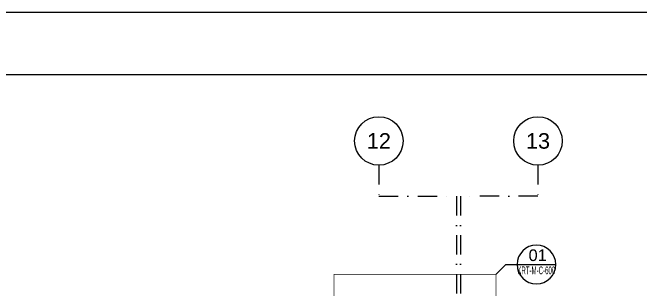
# Model space of a CAD drawing. Extents: x -9059 to 11889, y -1514 to 6575.
# Drawn here: x 9282 to 10091, y 3848 to 4205 of the extents above; entities that cross this region are included whole.
import ezdxf
from ezdxf.enums import TextEntityAlignment as Align

# ---------------------------------------------------------------- set-up
doc = ezdxf.new("R2010")
doc.units = 0
doc.header["$LTSCALE"] = 25
doc.header["$MEASUREMENT"] = 0
doc.linetypes.add('DASHDOT', pattern=[1, 0.5, -0.25, 0, -0.25])
doc.linetypes.add('HIDDEN2', pattern=[4.7625, 3.175, -1.5875])
doc.layers.get('0').update_dxf_attribs({"color": 9, "lineweight": 9})
for name, color, linetype, lineweight in [('21', 9, 'Continuous', 9), ('24', 9, 'DASHDOT', 9), ('40A', 9, 'Continuous', 9)]:
    doc.layers.add(name, color=color, linetype=linetype, lineweight=lineweight)
doc.styles.add('$1$Arial', font='arial.ttf', dxfattribs={"height": 2.5})
doc.styles.add('Arial', font='arial.ttf', dxfattribs={"height": 2.5})

# ---------------------------------------------------------------- blocks, each defined once
blk = doc.blocks.new('$0$0_aks')
at = {"linetype": 'Continuous'}
blk.add_circle((0, 0), 3.125, dxfattribs=at)
at = {"style": '$1$Arial'}
blk.add_attdef('AKS', text='', height=2.5, dxfattribs=at).set_placement((0, 0), align=Align.MIDDLE_CENTER)
blk = doc.blocks.new('0_detailbox1')
blk.add_lwpolyline([(10.41, -2.5), (7.91, 0), (-5, 0)])
blk.add_circle((0, 0), 5)
at = {"style": 'Arial'}
blk.add_attdef('DETAYADI', text='', height=3, dxfattribs=at).set_placement((0, 0), align=Align.BOTTOM_CENTER)
blk.add_attdef('PAFTAADI', text='', height=2, dxfattribs=at).set_placement((0, -0.5), align=Align.TOP_CENTER)

msp = doc.modelspace()

# ---------------------------------------------------------------- linework, layer by layer
at = {"layer": '21', "linetype": 'HIDDEN2', "ltscale": 0.1, "const_width": 1}
msp.add_lwpolyline([(9696.13, 3867.87), (9905.02, 3867.87), (9905.02, 3346.4), (9696.13, 3346.4)], close=True, dxfattribs=at)
at = {"layer": '24', "ltscale": 2}
for points in [[(9754.06, 4008.37), (9754.06, 3968.37), (9854.06, 3968.37), (9854.06, 2535.87)], [(9959.06, 4008.37), (9959.06, 3968.37), (9859.06, 3968.37), (9859.06, 2535.87)]]:
    msp.add_lwpolyline(points, dxfattribs=at)
at = {"layer": '40A'}
for points in [[(11889, 4205), (5944, 4205), (5944, 0), (11889, 0)], [(11349.06, 80), (6024, 80), (6024, 4125), (11349.06, 4125)]]:
    msp.add_lwpolyline(points, close=True, dxfattribs=at)

# ---------------------------------------------------------------- block references
at = {"layer": '21'}
ref = msp.add_blockref('0_detailbox1', (9957.07, 3880.37), dxfattribs=dict(at, xscale=-5, yscale=5, zscale=5))
ref.add_attrib('DETAYADI', '01', dxfattribs={"layer": '0', "height": 15, "style": 'Arial'}).set_placement((9958.64, 3880.37), align=Align.BOTTOM_CENTER)
ref.add_attrib('PAFTAADI', 'KRT-M-C-600', dxfattribs={"layer": '0', "height": 10, "style": 'Arial', "width": 0.45}).set_placement((9956.89, 3877.87), align=Align.TOP_CENTER)
at = {"layer": '24'}
ref = msp.add_blockref('$0$0_aks', (9754.06, 4039.62), dxfattribs=dict(at, xscale=10, yscale=10, zscale=10))
ref.add_attrib('AKS', '12', dxfattribs={"layer": '0', "height": 20, "style": '$1$Arial'}).set_placement((9754.06, 4039.62), align=Align.MIDDLE_CENTER)
ref = msp.add_blockref('$0$0_aks', (9959.06, 4039.62), dxfattribs=dict(at, xscale=10, yscale=10, zscale=10))
ref.add_attrib('AKS', '13', dxfattribs={"layer": '0', "height": 20, "style": '$1$Arial'}).set_placement((9959.06, 4039.62), align=Align.MIDDLE_CENTER)

doc.saveas('drawing.dxf')
